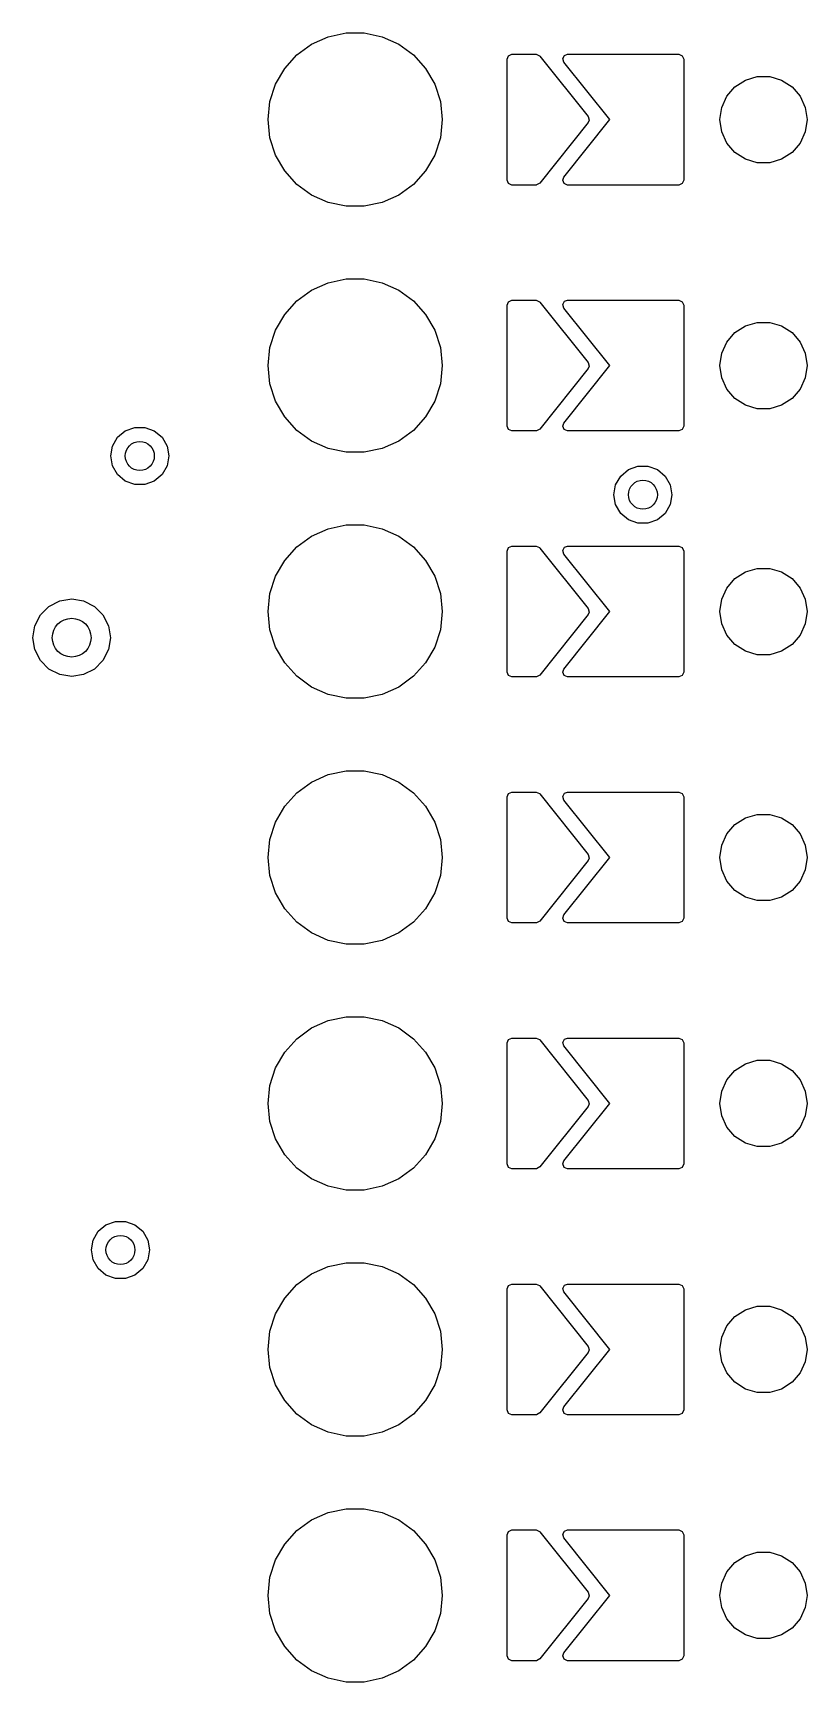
# Model space of a CAD drawing. Extents: x 2.53 to 8.57, y -5.78 to -1.88.
# Drawn here: x 7.544 to 7.859, y -2.851 to -2.181 of the extents above; entities that cross this region are included whole.
import ezdxf

# ---------------------------------------------------------------- set-up
doc = ezdxf.new("R2010")
doc.units = 0
doc.header["$MEASUREMENT"] = 0
doc.layers.add('BLACK', color=7, linetype='CONTINUOUS')

msp = doc.modelspace()

# ---------------------------------------------------------------- linework, layer by layer
at = {"layer": 'BLACK', "linetype": 'CONTINUOUS'}
for p, q in [((7.65188, -2.18992), (7.65787, -2.18557)), ((7.65787, -2.18557), (7.66464, -2.18256)), ((7.66464, -2.18256), (7.67189, -2.18101)), ((7.67189, -2.18101), (7.67929, -2.18101)), ((7.67929, -2.18101), (7.68654, -2.18256)), ((7.68654, -2.18256), (7.69331, -2.18557)), ((7.69331, -2.18557), (7.6993, -2.18992)), ((7.64692, -2.19543), (7.65188, -2.18992)), ((7.6993, -2.18992), (7.70426, -2.19543)), ((7.7374, -2.19165), (7.73798, -2.19026)), ((7.7374, -2.24086), (7.7374, -2.19165)), ((7.73798, -2.19026), (7.73937, -2.18968)), ((7.73937, -2.18968), (7.74921, -2.18968)), ((7.74921, -2.18968), (7.7506, -2.19026)), ((7.7506, -2.19026), (7.75075, -2.19042)), ((7.75075, -2.19042), (7.77043, -2.21502)), ((7.76005, -2.19143), (7.76078, -2.19011)), ((7.76047, -2.19288), (7.76005, -2.19143)), ((7.76078, -2.19011), (7.76201, -2.18968)), ((7.76201, -2.18968), (7.80728, -2.18968)), ((7.80728, -2.18968), (7.80868, -2.19026)), ((7.80868, -2.19026), (7.80925, -2.19165)), ((7.80925, -2.19165), (7.80925, -2.24086)), ((7.64322, -2.20184), (7.64692, -2.19543)), ((7.70426, -2.19543), (7.70796, -2.20184)), ((7.77917, -2.21625), (7.76047, -2.19288)), ((7.83437, -2.20014), (7.83921, -2.19872)), ((7.83921, -2.19872), (7.84425, -2.19872)), ((7.84425, -2.19872), (7.84909, -2.20014)), ((7.64093, -2.20889), (7.64322, -2.20184)), ((7.70796, -2.20184), (7.71025, -2.20889)), ((7.82683, -2.20668), (7.83013, -2.20286)), ((7.83013, -2.20286), (7.83437, -2.20014)), ((7.84909, -2.20014), (7.85333, -2.20286)), ((7.85333, -2.20286), (7.85664, -2.20668)), ((7.64016, -2.21625), (7.64093, -2.20889)), ((7.71025, -2.20889), (7.71102, -2.21625)), ((7.82402, -2.21625), (7.82473, -2.21126)), ((7.82473, -2.21126), (7.82683, -2.20668)), ((7.85664, -2.20668), (7.85873, -2.21126)), ((7.85873, -2.21126), (7.85945, -2.21625)), ((7.64093, -2.22362), (7.64016, -2.21625)), ((7.71102, -2.21625), (7.71025, -2.22362)), ((7.77043, -2.21748), (7.75075, -2.24209)), ((7.76047, -2.23963), (7.77917, -2.21625)), ((7.77043, -2.21502), (7.77085, -2.21647)), ((7.77085, -2.21647), (7.77043, -2.21748)), ((7.82473, -2.22125), (7.82402, -2.21625)), ((7.85945, -2.21625), (7.85873, -2.22125)), ((7.64322, -2.23067), (7.64093, -2.22362)), ((7.71025, -2.22362), (7.70796, -2.23067)), ((7.82683, -2.22583), (7.82473, -2.22125)), ((7.83013, -2.22964), (7.82683, -2.22583)), ((7.85664, -2.22583), (7.85333, -2.22964)), ((7.85873, -2.22125), (7.85664, -2.22583)), ((7.64692, -2.23708), (7.64322, -2.23067)), ((7.70796, -2.23067), (7.70426, -2.23708)), ((7.83437, -2.23237), (7.83013, -2.22964)), ((7.83921, -2.23379), (7.83437, -2.23237)), ((7.84909, -2.23237), (7.84425, -2.23379)), ((7.85333, -2.22964), (7.84909, -2.23237)), ((7.65188, -2.24259), (7.64692, -2.23708)), ((7.70426, -2.23708), (7.6993, -2.24259)), ((7.84425, -2.23379), (7.83921, -2.23379)), ((7.65787, -2.24694), (7.65188, -2.24259)), ((7.6993, -2.24259), (7.69331, -2.24694)), ((7.73798, -2.24225), (7.7374, -2.24086)), ((7.73937, -2.24283), (7.73798, -2.24225)), ((7.74921, -2.24283), (7.73937, -2.24283)), ((7.74943, -2.24282), (7.74921, -2.24283)), ((7.75075, -2.24209), (7.74943, -2.24282)), ((7.76004, -2.24086), (7.76047, -2.23963)), ((7.76062, -2.24225), (7.76004, -2.24086)), ((7.76201, -2.24283), (7.76062, -2.24225)), ((7.80728, -2.24283), (7.76201, -2.24283)), ((7.80868, -2.24225), (7.80728, -2.24283)), ((7.80925, -2.24086), (7.80868, -2.24225)), ((7.66464, -2.24995), (7.65787, -2.24694)), ((7.67189, -2.25149), (7.66464, -2.24995)), ((7.67929, -2.25149), (7.67189, -2.25149)), ((7.68654, -2.24995), (7.67929, -2.25149)), ((7.69331, -2.24694), (7.68654, -2.24995)), ((7.65188, -2.28992), (7.65787, -2.28557)), ((7.65787, -2.28557), (7.66464, -2.28256)), ((7.66464, -2.28256), (7.67189, -2.28101)), ((7.67189, -2.28101), (7.67929, -2.28101)), ((7.67929, -2.28101), (7.68654, -2.28256)), ((7.68654, -2.28256), (7.69331, -2.28557)), ((7.69331, -2.28557), (7.6993, -2.28992)), ((7.64692, -2.29543), (7.65188, -2.28992)), ((7.6993, -2.28992), (7.70426, -2.29543)), ((7.7374, -2.29165), (7.73798, -2.29026)), ((7.7374, -2.34086), (7.7374, -2.29165)), ((7.73798, -2.29026), (7.73937, -2.28968)), ((7.73937, -2.28968), (7.74921, -2.28968)), ((7.74921, -2.28968), (7.7506, -2.29026)), ((7.7506, -2.29026), (7.75075, -2.29042)), ((7.75075, -2.29042), (7.77043, -2.31502)), ((7.76005, -2.29143), (7.76078, -2.29011)), ((7.76047, -2.29288), (7.76005, -2.29143)), ((7.77917, -2.31625), (7.76047, -2.29288)), ((7.76078, -2.29011), (7.76201, -2.28968)), ((7.76201, -2.28968), (7.80728, -2.28968)), ((7.80728, -2.28968), (7.80868, -2.29026)), ((7.80868, -2.29026), (7.80925, -2.29165)), ((7.80925, -2.29165), (7.80925, -2.34086)), ((7.64322, -2.30184), (7.64692, -2.29543)), ((7.70426, -2.29543), (7.70796, -2.30184)), ((7.83437, -2.30014), (7.83921, -2.29872)), ((7.83921, -2.29872), (7.84425, -2.29872)), ((7.84425, -2.29872), (7.84909, -2.30014)), ((7.64093, -2.30889), (7.64322, -2.30184)), ((7.70796, -2.30184), (7.71025, -2.30889)), ((7.82683, -2.30668), (7.83013, -2.30286)), ((7.83013, -2.30286), (7.83437, -2.30014)), ((7.84909, -2.30014), (7.85333, -2.30286)), ((7.85333, -2.30286), (7.85664, -2.30668)), ((7.64016, -2.31625), (7.64093, -2.30889)), ((7.71025, -2.30889), (7.71102, -2.31625)), ((7.82402, -2.31625), (7.82473, -2.31126)), ((7.82473, -2.31126), (7.82683, -2.30668)), ((7.85664, -2.30668), (7.85873, -2.31126)), ((7.85873, -2.31126), (7.85945, -2.31625)), ((7.64093, -2.32362), (7.64016, -2.31625)), ((7.71102, -2.31625), (7.71025, -2.32362)), ((7.77043, -2.31748), (7.75075, -2.34209)), ((7.76047, -2.33963), (7.77917, -2.31625)), ((7.77043, -2.31502), (7.77085, -2.31647)), ((7.77085, -2.31647), (7.77043, -2.31748)), ((7.82473, -2.32125), (7.82402, -2.31625)), ((7.85945, -2.31625), (7.85873, -2.32125)), ((7.64322, -2.33067), (7.64093, -2.32362)), ((7.71025, -2.32362), (7.70796, -2.33067)), ((7.82683, -2.32583), (7.82473, -2.32125)), ((7.83013, -2.32964), (7.82683, -2.32583)), ((7.85664, -2.32583), (7.85333, -2.32964)), ((7.85873, -2.32125), (7.85664, -2.32583)), ((7.64692, -2.33708), (7.64322, -2.33067)), ((7.70796, -2.33067), (7.70426, -2.33708)), ((7.83437, -2.33237), (7.83013, -2.32964)), ((7.83921, -2.33379), (7.83437, -2.33237)), ((7.84909, -2.33237), (7.84425, -2.33379)), ((7.85333, -2.32964), (7.84909, -2.33237)), ((7.65188, -2.34259), (7.64692, -2.33708)), ((7.70426, -2.33708), (7.6993, -2.34259)), ((7.76004, -2.34086), (7.76047, -2.33963)), ((7.84425, -2.33379), (7.83921, -2.33379)), ((7.57685, -2.34895), (7.57891, -2.3454)), ((7.57891, -2.3454), (7.58205, -2.34276)), ((7.58205, -2.34276), (7.5859, -2.34136)), ((7.5859, -2.34136), (7.59, -2.34136)), ((7.59, -2.34136), (7.59386, -2.34276)), ((7.59386, -2.34276), (7.597, -2.3454)), ((7.597, -2.3454), (7.59905, -2.34895)), ((7.65787, -2.34694), (7.65188, -2.34259)), ((7.6993, -2.34259), (7.69331, -2.34694)), ((7.73798, -2.34225), (7.7374, -2.34086)), ((7.73937, -2.34283), (7.73798, -2.34225)), ((7.74921, -2.34283), (7.73937, -2.34283)), ((7.74943, -2.34282), (7.74921, -2.34283)), ((7.75075, -2.34209), (7.74943, -2.34282)), ((7.76062, -2.34225), (7.76004, -2.34086)), ((7.76201, -2.34283), (7.76062, -2.34225)), ((7.80728, -2.34283), (7.76201, -2.34283)), ((7.80868, -2.34225), (7.80728, -2.34283)), ((7.80925, -2.34086), (7.80868, -2.34225)), ((7.57614, -2.35299), (7.57685, -2.34895)), ((7.57685, -2.35703), (7.57614, -2.35299)), ((7.59905, -2.34895), (7.59976, -2.35299)), ((7.59976, -2.35299), (7.59905, -2.35703)), ((7.66464, -2.34995), (7.65787, -2.34694)), ((7.67189, -2.35149), (7.66464, -2.34995)), ((7.67929, -2.35149), (7.67189, -2.35149)), ((7.68654, -2.34995), (7.67929, -2.35149)), ((7.69331, -2.34694), (7.68654, -2.34995)), ((7.57891, -2.36058), (7.57685, -2.35703)), ((7.59905, -2.35703), (7.597, -2.36058)), ((7.78363, -2.36115), (7.78677, -2.35851)), ((7.78677, -2.35851), (7.79063, -2.35711)), ((7.79063, -2.35711), (7.79473, -2.35711)), ((7.79473, -2.35711), (7.79858, -2.35851)), ((7.79858, -2.35851), (7.80173, -2.36115)), ((7.58205, -2.36322), (7.57891, -2.36058)), ((7.5859, -2.36462), (7.58205, -2.36322)), ((7.59, -2.36462), (7.5859, -2.36462)), ((7.59386, -2.36322), (7.59, -2.36462)), ((7.597, -2.36058), (7.59386, -2.36322)), ((7.78087, -2.36874), (7.78158, -2.3647)), ((7.78158, -2.3647), (7.78363, -2.36115)), ((7.80173, -2.36115), (7.80378, -2.3647)), ((7.80378, -2.3647), (7.80449, -2.36874)), ((7.78158, -2.37278), (7.78087, -2.36874)), ((7.78363, -2.37633), (7.78158, -2.37278)), ((7.80378, -2.37278), (7.80173, -2.37633)), ((7.80449, -2.36874), (7.80378, -2.37278)), ((7.78677, -2.37897), (7.78363, -2.37633)), ((7.79063, -2.38037), (7.78677, -2.37897)), ((7.79858, -2.37897), (7.79473, -2.38037)), ((7.80173, -2.37633), (7.79858, -2.37897)), ((7.65188, -2.38992), (7.65787, -2.38557)), ((7.65787, -2.38557), (7.66464, -2.38256)), ((7.66464, -2.38256), (7.67189, -2.38101)), ((7.67189, -2.38101), (7.67929, -2.38101)), ((7.67929, -2.38101), (7.68654, -2.38256)), ((7.68654, -2.38256), (7.69331, -2.38557)), ((7.69331, -2.38557), (7.6993, -2.38992)), ((7.79473, -2.38037), (7.79063, -2.38037)), ((7.64692, -2.39543), (7.65188, -2.38992)), ((7.6993, -2.38992), (7.70426, -2.39543)), ((7.7374, -2.39165), (7.73798, -2.39026)), ((7.7374, -2.44086), (7.7374, -2.39165)), ((7.73798, -2.39026), (7.73937, -2.38968)), ((7.73937, -2.38968), (7.74921, -2.38968)), ((7.74921, -2.38968), (7.7506, -2.39026)), ((7.7506, -2.39026), (7.75075, -2.39042)), ((7.75075, -2.39042), (7.77043, -2.41502)), ((7.76005, -2.39143), (7.76078, -2.39011)), ((7.76047, -2.39288), (7.76005, -2.39143)), ((7.77917, -2.41625), (7.76047, -2.39288)), ((7.76078, -2.39011), (7.76201, -2.38968)), ((7.76201, -2.38968), (7.80728, -2.38968)), ((7.80728, -2.38968), (7.80868, -2.39026)), ((7.80868, -2.39026), (7.80925, -2.39165)), ((7.80925, -2.39165), (7.80925, -2.44086)), ((7.64322, -2.40184), (7.64692, -2.39543)), ((7.70426, -2.39543), (7.70796, -2.40184)), ((7.83013, -2.40286), (7.83437, -2.40014)), ((7.83437, -2.40014), (7.83921, -2.39872)), ((7.83921, -2.39872), (7.84425, -2.39872)), ((7.84425, -2.39872), (7.84909, -2.40014)), ((7.84909, -2.40014), (7.85333, -2.40286)), ((7.64093, -2.40889), (7.64322, -2.40184)), ((7.70796, -2.40184), (7.71025, -2.40889)), ((7.82473, -2.41126), (7.82683, -2.40668)), ((7.82683, -2.40668), (7.83013, -2.40286)), ((7.85333, -2.40286), (7.85664, -2.40668)), ((7.85664, -2.40668), (7.85873, -2.41126)), ((7.55098, -2.41414), (7.55537, -2.41191)), ((7.55537, -2.41191), (7.56024, -2.41114)), ((7.56024, -2.41114), (7.5651, -2.41191)), ((7.5651, -2.41191), (7.56949, -2.41414)), ((7.64016, -2.41625), (7.64093, -2.40889)), ((7.71025, -2.40889), (7.71102, -2.41625)), ((7.82402, -2.41625), (7.82473, -2.41126)), ((7.85873, -2.41126), (7.85945, -2.41625)), ((7.54526, -2.42202), (7.5475, -2.41763)), ((7.5475, -2.41763), (7.55098, -2.41414)), ((7.56949, -2.41414), (7.57298, -2.41763)), ((7.57298, -2.41763), (7.57521, -2.42202)), ((7.64093, -2.42362), (7.64016, -2.41625)), ((7.71102, -2.41625), (7.71025, -2.42362)), ((7.77043, -2.41748), (7.75075, -2.44209)), ((7.76047, -2.43963), (7.77917, -2.41625)), ((7.77043, -2.41502), (7.77085, -2.41647)), ((7.77085, -2.41647), (7.77043, -2.41748)), ((7.82473, -2.42125), (7.82402, -2.41625)), ((7.85945, -2.41625), (7.85873, -2.42125)), ((7.54449, -2.42688), (7.54526, -2.42202)), ((7.54526, -2.43175), (7.54449, -2.42688)), ((7.57521, -2.42202), (7.57598, -2.42688)), ((7.57598, -2.42688), (7.57521, -2.43175)), ((7.64322, -2.43067), (7.64093, -2.42362)), ((7.71025, -2.42362), (7.70796, -2.43067)), ((7.82683, -2.42583), (7.82473, -2.42125)), ((7.83013, -2.42964), (7.82683, -2.42583)), ((7.85664, -2.42583), (7.85333, -2.42964)), ((7.85873, -2.42125), (7.85664, -2.42583)), ((7.5475, -2.43614), (7.54526, -2.43175)), ((7.57521, -2.43175), (7.57298, -2.43614)), ((7.64692, -2.43708), (7.64322, -2.43067)), ((7.70796, -2.43067), (7.70426, -2.43708)), ((7.83437, -2.43237), (7.83013, -2.42964)), ((7.83921, -2.43379), (7.83437, -2.43237)), ((7.84425, -2.43379), (7.83921, -2.43379)), ((7.84909, -2.43237), (7.84425, -2.43379)), ((7.85333, -2.42964), (7.84909, -2.43237)), ((7.55098, -2.43962), (7.5475, -2.43614)), ((7.55537, -2.44186), (7.55098, -2.43962)), ((7.56949, -2.43962), (7.5651, -2.44186)), ((7.57298, -2.43614), (7.56949, -2.43962)), ((7.65188, -2.44259), (7.64692, -2.43708)), ((7.70426, -2.43708), (7.6993, -2.44259)), ((7.76004, -2.44086), (7.76047, -2.43963)), ((7.56024, -2.44263), (7.55537, -2.44186)), ((7.5651, -2.44186), (7.56024, -2.44263)), ((7.65787, -2.44694), (7.65188, -2.44259)), ((7.66464, -2.44995), (7.65787, -2.44694)), ((7.69331, -2.44694), (7.68654, -2.44995)), ((7.6993, -2.44259), (7.69331, -2.44694)), ((7.73798, -2.44225), (7.7374, -2.44086)), ((7.73937, -2.44283), (7.73798, -2.44225)), ((7.74921, -2.44283), (7.73937, -2.44283)), ((7.74943, -2.44282), (7.74921, -2.44283)), ((7.75075, -2.44209), (7.74943, -2.44282)), ((7.76062, -2.44225), (7.76004, -2.44086)), ((7.76201, -2.44283), (7.76062, -2.44225)), ((7.80728, -2.44283), (7.76201, -2.44283)), ((7.80868, -2.44225), (7.80728, -2.44283)), ((7.80925, -2.44086), (7.80868, -2.44225)), ((7.67189, -2.45149), (7.66464, -2.44995)), ((7.67929, -2.45149), (7.67189, -2.45149)), ((7.68654, -2.44995), (7.67929, -2.45149)), ((7.65188, -2.48992), (7.65787, -2.48557)), ((7.65787, -2.48557), (7.66464, -2.48256)), ((7.66464, -2.48256), (7.67189, -2.48101)), ((7.67189, -2.48101), (7.67929, -2.48101)), ((7.67929, -2.48101), (7.68654, -2.48256)), ((7.68654, -2.48256), (7.69331, -2.48557)), ((7.69331, -2.48557), (7.6993, -2.48992)), ((7.64692, -2.49543), (7.65188, -2.48992)), ((7.6993, -2.48992), (7.70426, -2.49543)), ((7.7374, -2.49165), (7.73798, -2.49026)), ((7.7374, -2.54086), (7.7374, -2.49165)), ((7.73798, -2.49026), (7.73937, -2.48968)), ((7.73937, -2.48968), (7.74921, -2.48968)), ((7.74921, -2.48968), (7.7506, -2.49026)), ((7.7506, -2.49026), (7.75075, -2.49042)), ((7.75075, -2.49042), (7.77043, -2.51502)), ((7.76005, -2.49143), (7.76078, -2.49011)), ((7.76047, -2.49288), (7.76005, -2.49143)), ((7.77917, -2.51625), (7.76047, -2.49288)), ((7.76078, -2.49011), (7.76201, -2.48968)), ((7.76201, -2.48968), (7.80728, -2.48968)), ((7.80728, -2.48968), (7.80868, -2.49026)), ((7.80868, -2.49026), (7.80925, -2.49165)), ((7.80925, -2.49165), (7.80925, -2.54086)), ((7.64322, -2.50184), (7.64692, -2.49543)), ((7.70426, -2.49543), (7.70796, -2.50184)), ((7.83013, -2.50286), (7.83437, -2.50014)), ((7.83437, -2.50014), (7.83921, -2.49872)), ((7.83921, -2.49872), (7.84425, -2.49872)), ((7.84425, -2.49872), (7.84909, -2.50014)), ((7.84909, -2.50014), (7.85333, -2.50286)), ((7.64093, -2.50889), (7.64322, -2.50184)), ((7.70796, -2.50184), (7.71025, -2.50889)), ((7.82473, -2.51126), (7.82683, -2.50668)), ((7.82683, -2.50668), (7.83013, -2.50286)), ((7.85333, -2.50286), (7.85664, -2.50668)), ((7.85664, -2.50668), (7.85873, -2.51126)), ((7.64016, -2.51625), (7.64093, -2.50889)), ((7.71025, -2.50889), (7.71102, -2.51625)), ((7.82402, -2.51625), (7.82473, -2.51126)), ((7.85873, -2.51126), (7.85945, -2.51625)), ((7.64093, -2.52362), (7.64016, -2.51625)), ((7.71102, -2.51625), (7.71025, -2.52362)), ((7.77043, -2.51748), (7.75075, -2.54209)), ((7.76047, -2.53963), (7.77917, -2.51625)), ((7.77043, -2.51502), (7.77085, -2.51647)), ((7.77085, -2.51647), (7.77043, -2.51748)), ((7.82473, -2.52125), (7.82402, -2.51625)), ((7.85945, -2.51625), (7.85873, -2.52125)), ((7.64322, -2.53067), (7.64093, -2.52362)), ((7.71025, -2.52362), (7.70796, -2.53067)), ((7.82683, -2.52583), (7.82473, -2.52125)), ((7.83013, -2.52964), (7.82683, -2.52583)), ((7.85664, -2.52583), (7.85333, -2.52964)), ((7.85873, -2.52125), (7.85664, -2.52583)), ((7.64692, -2.53708), (7.64322, -2.53067)), ((7.70796, -2.53067), (7.70426, -2.53708)), ((7.83437, -2.53237), (7.83013, -2.52964)), ((7.83921, -2.53379), (7.83437, -2.53237)), ((7.84425, -2.53379), (7.83921, -2.53379)), ((7.84909, -2.53237), (7.84425, -2.53379)), ((7.85333, -2.52964), (7.84909, -2.53237)), ((7.65188, -2.54259), (7.64692, -2.53708)), ((7.70426, -2.53708), (7.6993, -2.54259)), ((7.73798, -2.54225), (7.7374, -2.54086)), ((7.76004, -2.54086), (7.76047, -2.53963)), ((7.76062, -2.54225), (7.76004, -2.54086)), ((7.80925, -2.54086), (7.80868, -2.54225)), ((7.65787, -2.54694), (7.65188, -2.54259)), ((7.66464, -2.54995), (7.65787, -2.54694)), ((7.69331, -2.54694), (7.68654, -2.54995)), ((7.6993, -2.54259), (7.69331, -2.54694)), ((7.73937, -2.54283), (7.73798, -2.54225)), ((7.74921, -2.54283), (7.73937, -2.54283)), ((7.74943, -2.54282), (7.74921, -2.54283)), ((7.75075, -2.54209), (7.74943, -2.54282)), ((7.76201, -2.54283), (7.76062, -2.54225)), ((7.80728, -2.54283), (7.76201, -2.54283)), ((7.80868, -2.54225), (7.80728, -2.54283)), ((7.67189, -2.55149), (7.66464, -2.54995)), ((7.67929, -2.55149), (7.67189, -2.55149)), ((7.68654, -2.54995), (7.67929, -2.55149)), ((7.66464, -2.58256), (7.67189, -2.58101)), ((7.67189, -2.58101), (7.67929, -2.58101)), ((7.67929, -2.58101), (7.68654, -2.58256)), ((7.65188, -2.58992), (7.65787, -2.58557)), ((7.65787, -2.58557), (7.66464, -2.58256)), ((7.68654, -2.58256), (7.69331, -2.58557)), ((7.69331, -2.58557), (7.6993, -2.58992)), ((7.64692, -2.59543), (7.65188, -2.58992)), ((7.6993, -2.58992), (7.70426, -2.59543)), ((7.7374, -2.59165), (7.73798, -2.59026)), ((7.7374, -2.64086), (7.7374, -2.59165)), ((7.73798, -2.59026), (7.73937, -2.58968)), ((7.73937, -2.58968), (7.74921, -2.58968)), ((7.74921, -2.58968), (7.7506, -2.59026)), ((7.7506, -2.59026), (7.75075, -2.59042)), ((7.75075, -2.59042), (7.77043, -2.61502)), ((7.76005, -2.59143), (7.76078, -2.59011)), ((7.76047, -2.59288), (7.76005, -2.59143)), ((7.77917, -2.61625), (7.76047, -2.59288)), ((7.76078, -2.59011), (7.76201, -2.58968)), ((7.76201, -2.58968), (7.80728, -2.58968)), ((7.80728, -2.58968), (7.80868, -2.59026)), ((7.80868, -2.59026), (7.80925, -2.59165)), ((7.80925, -2.59165), (7.80925, -2.64086)), ((7.64322, -2.60184), (7.64692, -2.59543)), ((7.70426, -2.59543), (7.70796, -2.60184)), ((7.83013, -2.60286), (7.83437, -2.60014)), ((7.83437, -2.60014), (7.83921, -2.59872)), ((7.83921, -2.59872), (7.84425, -2.59872)), ((7.84425, -2.59872), (7.84909, -2.60014)), ((7.84909, -2.60014), (7.85333, -2.60286)), ((7.64093, -2.60889), (7.64322, -2.60184)), ((7.70796, -2.60184), (7.71025, -2.60889)), ((7.82473, -2.61126), (7.82683, -2.60668)), ((7.82683, -2.60668), (7.83013, -2.60286)), ((7.85333, -2.60286), (7.85664, -2.60668)), ((7.85664, -2.60668), (7.85873, -2.61126)), ((7.64016, -2.61625), (7.64093, -2.60889)), ((7.71025, -2.60889), (7.71102, -2.61625)), ((7.82402, -2.61625), (7.82473, -2.61126)), ((7.85873, -2.61126), (7.85945, -2.61625)), ((7.64093, -2.62362), (7.64016, -2.61625)), ((7.71102, -2.61625), (7.71025, -2.62362)), ((7.77043, -2.61748), (7.75075, -2.64209)), ((7.76047, -2.63963), (7.77917, -2.61625)), ((7.77043, -2.61502), (7.77085, -2.61647)), ((7.77085, -2.61647), (7.77043, -2.61748)), ((7.82473, -2.62125), (7.82402, -2.61625)), ((7.82683, -2.62583), (7.82473, -2.62125)), ((7.85873, -2.62125), (7.85664, -2.62583)), ((7.85945, -2.61625), (7.85873, -2.62125)), ((7.64322, -2.63067), (7.64093, -2.62362)), ((7.71025, -2.62362), (7.70796, -2.63067)), ((7.83013, -2.62964), (7.82683, -2.62583)), ((7.85664, -2.62583), (7.85333, -2.62964)), ((7.64692, -2.63708), (7.64322, -2.63067)), ((7.70796, -2.63067), (7.70426, -2.63708)), ((7.83437, -2.63237), (7.83013, -2.62964)), ((7.83921, -2.63379), (7.83437, -2.63237)), ((7.84425, -2.63379), (7.83921, -2.63379)), ((7.84909, -2.63237), (7.84425, -2.63379)), ((7.85333, -2.62964), (7.84909, -2.63237)), ((7.65188, -2.64259), (7.64692, -2.63708)), ((7.70426, -2.63708), (7.6993, -2.64259)), ((7.73798, -2.64225), (7.7374, -2.64086)), ((7.76004, -2.64086), (7.76047, -2.63963)), ((7.76062, -2.64225), (7.76004, -2.64086)), ((7.80925, -2.64086), (7.80868, -2.64225)), ((7.65787, -2.64694), (7.65188, -2.64259)), ((7.66464, -2.64995), (7.65787, -2.64694)), ((7.69331, -2.64694), (7.68654, -2.64995)), ((7.6993, -2.64259), (7.69331, -2.64694)), ((7.73937, -2.64283), (7.73798, -2.64225)), ((7.74921, -2.64283), (7.73937, -2.64283)), ((7.74943, -2.64282), (7.74921, -2.64283)), ((7.75075, -2.64209), (7.74943, -2.64282)), ((7.76201, -2.64283), (7.76062, -2.64225)), ((7.80728, -2.64283), (7.76201, -2.64283)), ((7.80868, -2.64225), (7.80728, -2.64283)), ((7.67189, -2.65149), (7.66464, -2.64995)), ((7.67929, -2.65149), (7.67189, -2.65149)), ((7.68654, -2.64995), (7.67929, -2.65149)), ((7.56898, -2.67179), (7.57103, -2.66823)), ((7.57103, -2.66823), (7.57417, -2.6656)), ((7.57417, -2.6656), (7.57803, -2.66419)), ((7.57803, -2.66419), (7.58213, -2.66419)), ((7.58213, -2.66419), (7.58598, -2.6656)), ((7.58598, -2.6656), (7.58913, -2.66823)), ((7.58913, -2.66823), (7.59118, -2.67179)), ((7.56827, -2.67583), (7.56898, -2.67179)), ((7.59118, -2.67179), (7.59189, -2.67583)), ((7.56898, -2.67987), (7.56827, -2.67583)), ((7.57103, -2.68342), (7.56898, -2.67987)), ((7.59118, -2.67987), (7.58913, -2.68342)), ((7.59189, -2.67583), (7.59118, -2.67987)), ((7.66464, -2.68256), (7.67189, -2.68101)), ((7.67189, -2.68101), (7.67929, -2.68101)), ((7.67929, -2.68101), (7.68654, -2.68256)), ((7.57417, -2.68605), (7.57103, -2.68342)), ((7.57803, -2.68746), (7.57417, -2.68605)), ((7.58213, -2.68746), (7.57803, -2.68746)), ((7.58598, -2.68605), (7.58213, -2.68746)), ((7.58913, -2.68342), (7.58598, -2.68605)), ((7.65188, -2.68992), (7.65787, -2.68557)), ((7.65787, -2.68557), (7.66464, -2.68256)), ((7.68654, -2.68256), (7.69331, -2.68557)), ((7.69331, -2.68557), (7.6993, -2.68992)), ((7.64692, -2.69543), (7.65188, -2.68992)), ((7.6993, -2.68992), (7.70426, -2.69543)), ((7.7374, -2.69165), (7.73798, -2.69026)), ((7.7374, -2.74086), (7.7374, -2.69165)), ((7.73798, -2.69026), (7.73937, -2.68968)), ((7.73937, -2.68968), (7.74921, -2.68968)), ((7.74921, -2.68968), (7.7506, -2.69026)), ((7.7506, -2.69026), (7.75075, -2.69042)), ((7.75075, -2.69042), (7.77043, -2.71502)), ((7.76005, -2.69143), (7.76078, -2.69011)), ((7.76047, -2.69288), (7.76005, -2.69143)), ((7.77917, -2.71625), (7.76047, -2.69288)), ((7.76078, -2.69011), (7.76201, -2.68968)), ((7.76201, -2.68968), (7.80728, -2.68968)), ((7.80728, -2.68968), (7.80868, -2.69026)), ((7.80868, -2.69026), (7.80925, -2.69165)), ((7.80925, -2.69165), (7.80925, -2.74086)), ((7.64093, -2.70889), (7.64322, -2.70184)), ((7.64322, -2.70184), (7.64692, -2.69543)), ((7.70426, -2.69543), (7.70796, -2.70184)), ((7.70796, -2.70184), (7.71025, -2.70889)), ((7.83013, -2.70286), (7.83437, -2.70014)), ((7.83437, -2.70014), (7.83921, -2.69872)), ((7.83921, -2.69872), (7.84425, -2.69872)), ((7.84425, -2.69872), (7.84909, -2.70014)), ((7.84909, -2.70014), (7.85333, -2.70286)), ((7.82473, -2.71126), (7.82683, -2.70668)), ((7.82683, -2.70668), (7.83013, -2.70286)), ((7.85333, -2.70286), (7.85664, -2.70668)), ((7.85664, -2.70668), (7.85873, -2.71126)), ((7.64016, -2.71625), (7.64093, -2.70889)), ((7.71025, -2.70889), (7.71102, -2.71625)), ((7.77043, -2.71502), (7.77085, -2.71647)), ((7.82402, -2.71625), (7.82473, -2.71126)), ((7.85873, -2.71126), (7.85945, -2.71625)), ((7.64093, -2.72362), (7.64016, -2.71625)), ((7.71102, -2.71625), (7.71025, -2.72362)), ((7.77043, -2.71748), (7.75075, -2.74209)), ((7.76047, -2.73963), (7.77917, -2.71625)), ((7.77085, -2.71647), (7.77043, -2.71748)), ((7.82473, -2.72125), (7.82402, -2.71625)), ((7.82683, -2.72583), (7.82473, -2.72125)), ((7.85873, -2.72125), (7.85664, -2.72583)), ((7.85945, -2.71625), (7.85873, -2.72125)), ((7.64322, -2.73067), (7.64093, -2.72362)), ((7.71025, -2.72362), (7.70796, -2.73067)), ((7.83013, -2.72964), (7.82683, -2.72583)), ((7.85664, -2.72583), (7.85333, -2.72964)), ((7.64692, -2.73708), (7.64322, -2.73067)), ((7.70796, -2.73067), (7.70426, -2.73708)), ((7.83437, -2.73237), (7.83013, -2.72964)), ((7.83921, -2.73379), (7.83437, -2.73237)), ((7.84425, -2.73379), (7.83921, -2.73379)), ((7.84909, -2.73237), (7.84425, -2.73379)), ((7.85333, -2.72964), (7.84909, -2.73237)), ((7.65188, -2.74259), (7.64692, -2.73708)), ((7.70426, -2.73708), (7.6993, -2.74259)), ((7.73798, -2.74225), (7.7374, -2.74086)), ((7.73937, -2.74283), (7.73798, -2.74225)), ((7.75075, -2.74209), (7.74943, -2.74282)), ((7.76004, -2.74086), (7.76047, -2.73963)), ((7.76062, -2.74225), (7.76004, -2.74086)), ((7.76201, -2.74283), (7.76062, -2.74225)), ((7.80868, -2.74225), (7.80728, -2.74283)), ((7.80925, -2.74086), (7.80868, -2.74225)), ((7.65787, -2.74694), (7.65188, -2.74259)), ((7.66464, -2.74995), (7.65787, -2.74694)), ((7.69331, -2.74694), (7.68654, -2.74995)), ((7.6993, -2.74259), (7.69331, -2.74694)), ((7.74921, -2.74283), (7.73937, -2.74283)), ((7.74943, -2.74282), (7.74921, -2.74283)), ((7.80728, -2.74283), (7.76201, -2.74283)), ((7.67189, -2.75149), (7.66464, -2.74995)), ((7.67929, -2.75149), (7.67189, -2.75149)), ((7.68654, -2.74995), (7.67929, -2.75149)), ((7.66464, -2.78256), (7.67189, -2.78101)), ((7.67189, -2.78101), (7.67929, -2.78101)), ((7.67929, -2.78101), (7.68654, -2.78256)), ((7.65188, -2.78992), (7.65787, -2.78557)), ((7.65787, -2.78557), (7.66464, -2.78256)), ((7.68654, -2.78256), (7.69331, -2.78557)), ((7.69331, -2.78557), (7.6993, -2.78992)), ((7.64322, -2.80184), (7.64692, -2.79543)), ((7.64692, -2.79543), (7.65188, -2.78992)), ((7.6993, -2.78992), (7.70426, -2.79543)), ((7.70426, -2.79543), (7.70796, -2.80184)), ((7.7374, -2.79165), (7.73798, -2.79026)), ((7.7374, -2.84086), (7.7374, -2.79165)), ((7.73798, -2.79026), (7.73937, -2.78968)), ((7.73937, -2.78968), (7.74921, -2.78968)), ((7.74921, -2.78968), (7.7506, -2.79026)), ((7.7506, -2.79026), (7.75075, -2.79042)), ((7.75075, -2.79042), (7.77043, -2.81502)), ((7.76005, -2.79143), (7.76078, -2.79011)), ((7.76047, -2.79288), (7.76005, -2.79143)), ((7.77917, -2.81625), (7.76047, -2.79288)), ((7.76078, -2.79011), (7.76201, -2.78968)), ((7.76201, -2.78968), (7.80728, -2.78968)), ((7.80728, -2.78968), (7.80868, -2.79026)), ((7.80868, -2.79026), (7.80925, -2.79165)), ((7.80925, -2.79165), (7.80925, -2.84086)), ((7.64093, -2.80889), (7.64322, -2.80184)), ((7.70796, -2.80184), (7.71025, -2.80889)), ((7.83013, -2.80286), (7.83437, -2.80014)), ((7.83437, -2.80014), (7.83921, -2.79872)), ((7.83921, -2.79872), (7.84425, -2.79872)), ((7.84425, -2.79872), (7.84909, -2.80014)), ((7.84909, -2.80014), (7.85333, -2.80286)), ((7.64016, -2.81625), (7.64093, -2.80889)), ((7.71025, -2.80889), (7.71102, -2.81625)), ((7.82473, -2.81126), (7.82683, -2.80668)), ((7.82683, -2.80668), (7.83013, -2.80286)), ((7.85333, -2.80286), (7.85664, -2.80668)), ((7.85664, -2.80668), (7.85873, -2.81126)), ((7.77043, -2.81502), (7.77085, -2.81647)), ((7.82402, -2.81625), (7.82473, -2.81126)), ((7.85873, -2.81126), (7.85945, -2.81625)), ((7.64093, -2.82362), (7.64016, -2.81625)), ((7.71102, -2.81625), (7.71025, -2.82362)), ((7.77043, -2.81748), (7.75075, -2.84209)), ((7.76047, -2.83963), (7.77917, -2.81625)), ((7.77085, -2.81647), (7.77043, -2.81748)), ((7.82473, -2.82125), (7.82402, -2.81625)), ((7.82683, -2.82583), (7.82473, -2.82125)), ((7.85873, -2.82125), (7.85664, -2.82583)), ((7.85945, -2.81625), (7.85873, -2.82125)), ((7.64322, -2.83067), (7.64093, -2.82362)), ((7.71025, -2.82362), (7.70796, -2.83067)), ((7.83013, -2.82964), (7.82683, -2.82583)), ((7.85664, -2.82583), (7.85333, -2.82964)), ((7.64692, -2.83708), (7.64322, -2.83067)), ((7.70796, -2.83067), (7.70426, -2.83708)), ((7.83437, -2.83237), (7.83013, -2.82964)), ((7.83921, -2.83379), (7.83437, -2.83237)), ((7.84425, -2.83379), (7.83921, -2.83379)), ((7.84909, -2.83237), (7.84425, -2.83379)), ((7.85333, -2.82964), (7.84909, -2.83237)), ((7.65188, -2.84259), (7.64692, -2.83708)), ((7.65787, -2.84694), (7.65188, -2.84259)), ((7.6993, -2.84259), (7.69331, -2.84694)), ((7.70426, -2.83708), (7.6993, -2.84259)), ((7.73798, -2.84225), (7.7374, -2.84086)), ((7.73937, -2.84283), (7.73798, -2.84225)), ((7.74943, -2.84282), (7.74921, -2.84283)), ((7.75075, -2.84209), (7.74943, -2.84282)), ((7.76004, -2.84086), (7.76047, -2.83963)), ((7.76062, -2.84225), (7.76004, -2.84086)), ((7.76201, -2.84283), (7.76062, -2.84225)), ((7.80868, -2.84225), (7.80728, -2.84283)), ((7.80925, -2.84086), (7.80868, -2.84225)), ((7.66464, -2.84995), (7.65787, -2.84694)), ((7.69331, -2.84694), (7.68654, -2.84995)), ((7.74921, -2.84283), (7.73937, -2.84283)), ((7.80728, -2.84283), (7.76201, -2.84283)), ((7.67189, -2.85149), (7.66464, -2.84995)), ((7.67929, -2.85149), (7.67189, -2.85149)), ((7.68654, -2.84995), (7.67929, -2.85149))]:
    msp.add_line(p, q, dxfattribs=at)
at = {"layer": 'BLACK'}
for centre, radius in [((7.58795, -2.35299), 0.00591), ((7.79268, -2.36874), 0.00591), ((7.56024, -2.42688), 0.00787), ((7.58008, -2.67583), 0.00591)]:
    msp.add_circle(centre, radius, dxfattribs=at)

doc.saveas('drawing.dxf')
